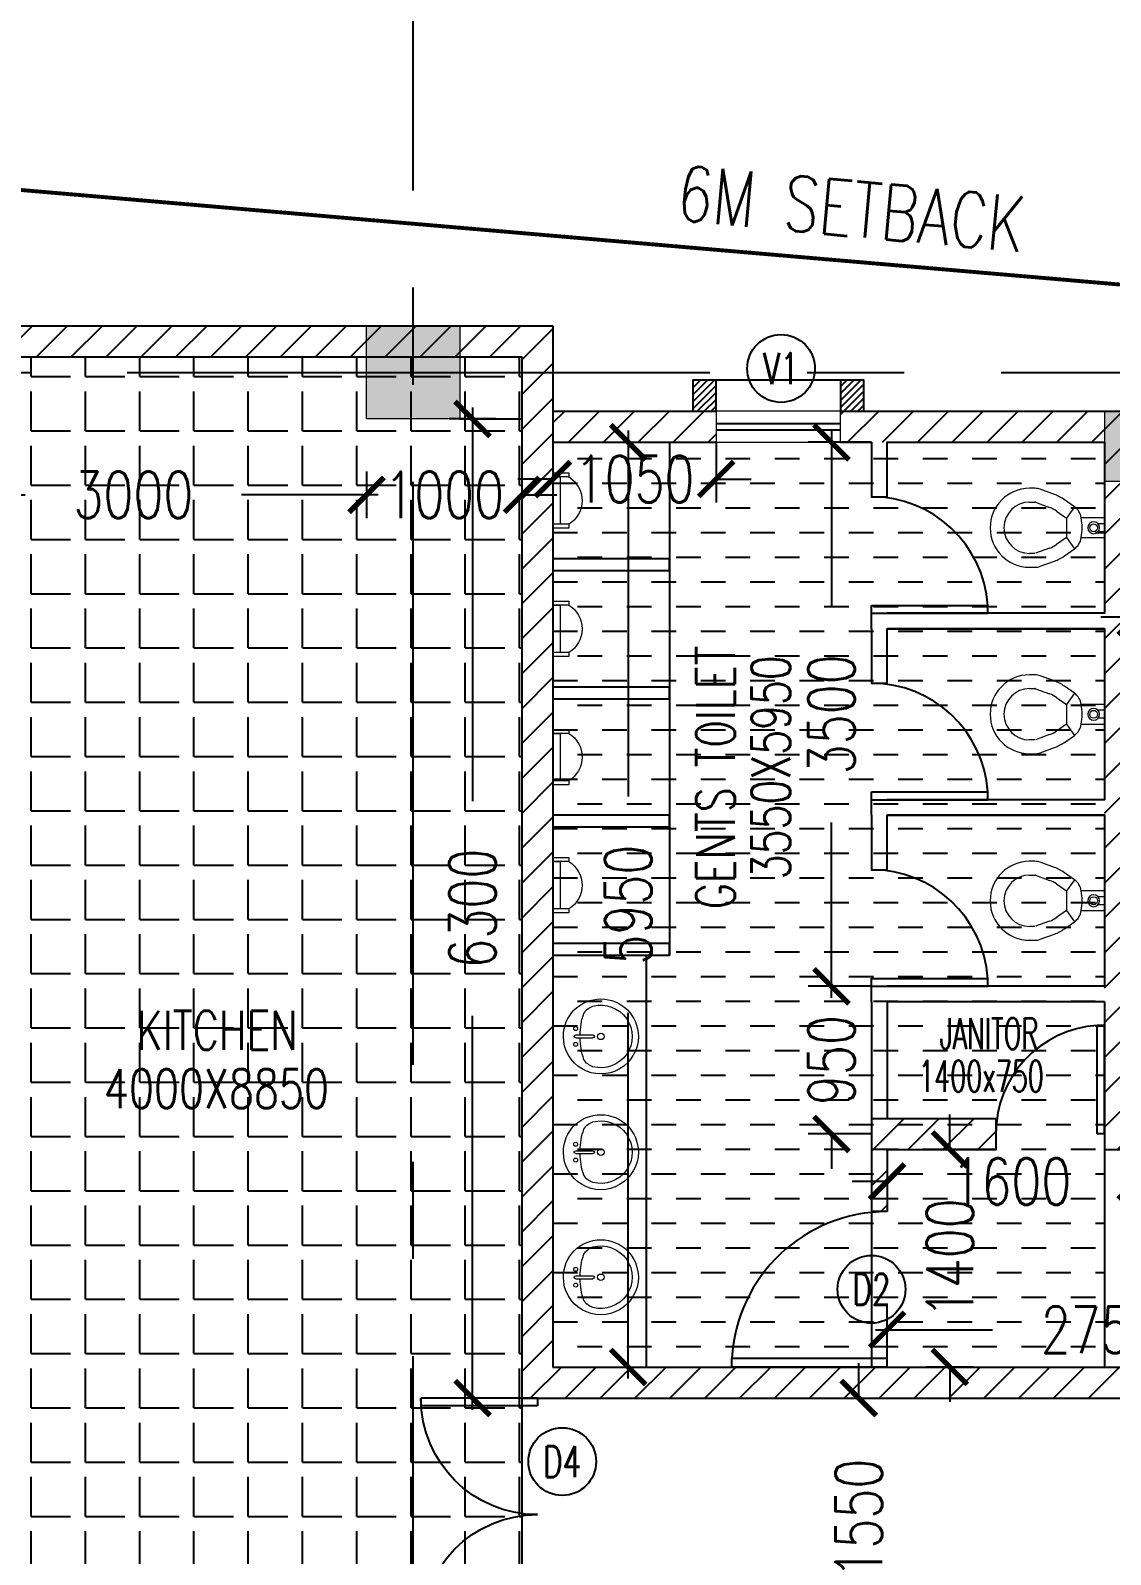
# Model space of a CAD drawing. Header units: millimetres. Extents: x -2076597 to 16308595, y -4402071 to 17875273.
# Drawn here: x -2036510 to -2029560, y -4206467 to -4196661 of the extents above; entities that cross this region are included whole.
import ezdxf
from ezdxf.enums import TextEntityAlignment as Align
from ezdxf.lldxf.tags import DXFTag

# ---------------------------------------------------------------- set-up
doc = ezdxf.new("R2010")
doc.units = ezdxf.units.MM
for name, pattern in [('CENTER', [50.8, 31.75, -6.35, 6.35, -6.35]), ('CENTER2', [1.125, 0.75, -0.125, 0.125, -0.125]), ('DASHDOT', [1, 0.5, -0.25, 0, -0.25])]:
    doc.linetypes.add(name, pattern=pattern)
for name, color, linetype, lineweight in [('A- GLAZING', 5, 'Continuous', 9), ('A-COL HATCH', 252, 'Continuous', 9), ('A-DETL-GENF', 92, 'Continuous', 9), ('P-SANR-FIXT', 6, 'Continuous', 9), ('S-COL HATCH', 251, 'Continuous', 9), ('S-COLS', 7, 'Continuous', 9)]:
    doc.layers.add(name, color=color, linetype=linetype, lineweight=lineweight)
for name, color, linetype in [('A-DIMS', 4, 'Continuous'), ('a-door', 1, 'Continuous'), ('A-GRID', 8, 'CENTER'), ('A-PARAPET WALL', 4, 'Continuous'), ('A-SCHED', 1, 'Continuous'), ('A-SETBACK', 3, 'Continuous'), ('A-SLAB SINING', 252, 'Continuous'), ('A-SLABS', 1, 'Continuous'), ('A-TXTROOM', 3, 'Continuous'), ('A-WALL', 2, 'Continuous'), ('A-WALL HATCH', 8, 'Continuous'), ('S-GRID', 252, 'CENTER2')]:
    doc.layers.add(name, color=color, linetype=linetype)
doc.styles.add('ROMANS', font='romans.shx', dxfattribs={"width": 0.75})
tags = doc.linetypes.add('DASHEDX2', pattern=[1.5, 1, -0.5]).pattern_tags.tags
tags[6:7] = [DXFTag(74, 4), DXFTag(75, 0), DXFTag(340, '0'), DXFTag(46, 1.0), DXFTag(50, 0.0), DXFTag(44, 0.0), DXFTag(45, 0.0)]
tags[4:5] = [DXFTag(74, 4), DXFTag(75, 0), DXFTag(340, '0'), DXFTag(46, 1.0), DXFTag(50, 0.0), DXFTag(44, 0.0), DXFTag(45, 0.0)]
doc.dimstyles.new('DIMM-100', dxfattribs={"dimscale": 150, "dimtxt": 2, "dimasz": 1.5, "dimexe": 1, "dimexo": 0, "dimgap": 2, "dimtad": 0, "dimtoh": 1, "dimdec": 0, "dimzin": 0, "dimdsep": 46, "dimtxsty": 'ROMANS', "dimblk": 'ARCHTICK', "dimcen": 1.5, "dimdle": 0.5, "dimclrd": 8, "dimclre": 8, "dimclrt": 256, "dimazin": 0, "dimtfac": 1, "dimtdec": 0, "dimtix": 1, "dimtofl": 0, "dimtmove": 2, "dimatfit": 3, "dimldrblk": 'DOT', "dimfxl": 0, "dimtolj": 1, "dimtzin": 0, "dimarcsym": 0})

# ---------------------------------------------------------------- blocks, each defined once
blk = doc.blocks.new('Family - ___-240295-0_ ground floor')
at = {"layer": 'A-SETBACK', "linetype": 'DASHDOT', "lineweight": -2, "ltscale": 2000, "const_width": 25}
blk.add_lwpolyline([(76479.8, 233662.7), (47865.6, 236124.2), (29165.9, 193452.3), (70914.6, 193452.3)], close=True, dxfattribs=at)
at = {"layer": 'A-TXTROOM', "insert": (64668.5, 235190.1, 0), "char_height": 355.98, "attachment_point": 3, "rotation": 354.72243, "style": 'ROMANS'}
blk.add_mtext('6M SETBACK', dxfattribs=at)
blk = doc.blocks.new('M_Urinal-Wall-3D - M_Urinal-Wall-3D-239627-0_ ground floor')
at = {"layer": 'P-SANR-FIXT'}
for p, q in [((-261.5, 201.6), (-286.9, 201.6)), ((-286.9, 201.6), (-286.9, 100)), ((-261.5, 201.6), (-261.5, 100)), ((69.2, 201.6), (43.3, 201.6)), ((43.3, 201.6), (43.3, 100)), ((69.2, 100), (69.2, 201.6)), ((-286.9, 100), (69.2, 100)), ((43.3, 146.9), (-261.5, 146.9)), ((-261.5, 146.9), (-261.5, 100)), ((43.3, 100), (43.3, 146.9))]:
    blk.add_line(p, q, dxfattribs=at)
blk.add_arc((-109.1, 110), 177.8, 31.00272, 148.99728, dxfattribs=at)
blk = doc.blocks.new('Sink Vanity-Round - 19_ x 19_-237629-0_ ground floor')
at = {"layer": 'P-SANR-FIXT'}
for p, q in [((87.1, 247.1), (87.1, 136.3)), ((106.2, 247.1), (106.2, 136.3))]:
    blk.add_line(p, q, dxfattribs=at)
for centre, radius, start, end in [((96.7, 85.2), 241.3, 90, 270), ((96.7, 85.2), 241.3, 270, 90), ((96.7, -233), 452.3, 91.20673, 109.20864), ((45.9, 247.1), 12.7, 360, 180), ((45.9, 247.1), 12.7, 180, 360), ((96.7, 247.1), 9.52, 360, 180), ((96.7, -233), 452.3, 70.79136, 88.79327), ((147.5, 247.1), 12.7, 0, 180), ((147.5, 247.1), 12.7, 180, 360), ((96.7, 85.2), 201.4, 165.30711, 14.69289), ((1.4, 104.3), 104.5, 120.79274, 162.19039), ((96.7, 85.2), 20.6, 360, 180), ((96.7, 136.3), 9.52, 180, 360), ((191.9, 104.3), 104.5, 17.80961, 59.20726), ((96.7, 85.2), 20.6, 180, 360)]:
    blk.add_arc(centre, radius, start, end, dxfattribs=at)
blk = doc.blocks.new('Toilet-Commercial-Wall-3D - 15_ Seat Height-439075-0_ ground floor')
at = {"layer": 'P-SANR-FIXT'}
for p, q in [((150.9, 582.6), (150.9, 549.7)), ((157, 515), (190.4, 423.2)), ((239.8, 549.7), (239.8, 582.6)), ((274, 453.6), (240.6, 545.4)), ((569.2, 545.4), (535.8, 453.6)), ((570, 582.6), (570, 549.7)), ((619.4, 423.2), (652.8, 515)), ((658.9, 549.7), (658.9, 582.6)), ((342.1, 345), (296.9, 409.5)), ((512.9, 409.5), (467.8, 345)), ((224.1, 358.5), (269.2, 294)), ((342.1, 345), (269.2, 294)), ((467.8, 345), (342.1, 345)), ((540.6, 294), (467.8, 345)), ((540.6, 294), (585.7, 358.5)), ((341.4, 251.3), (341.4, 100)), ((468.4, 100), (468.4, 251.3)), ((379.5, 100), (379.5, 142.1)), ((430.3, 100), (430.3, 142.1))]:
    blk.add_line(p, q, dxfattribs=at)
blk.add_circle((404.9, 170.6), 25.3, dxfattribs=at)
for centre, radius, start, end in [((404.9, 582.6), 254, 90, 180), ((404.9, 582.6), 254, 0, 90), ((404.9, 582.6), 165.1, 90, 180), ((404.9, 582.6), 165.1, 0, 90), ((252.5, 549.7), 101.6, 180, 200), ((557.3, 549.7), 12.7, 340, 0), ((557.3, 549.7), 101.6, 340, 0), ((453, 518.7), 279.4, 200, 215), ((453, 518.7), 190.5, 200, 215), ((356.8, 518.7), 190.5, 325, 340), ((356.8, 518.7), 279.4, 325, 340), ((352.5, 352.3), 101.6, 215, 263.75488), ((404.9, 565.6), 320.6, 258.5767, 281.4233), ((404.9, 170.5), 38.1, 360, 180), ((457.4, 352.3), 101.6, 276.24512, 325), ((404.9, 170.5), 38.1, 180, 360)]:
    blk.add_arc(centre, radius, start, end, dxfattribs=at)
blk = doc.blocks.new('M_Single-Flush - 0762 x 2032mm-231732-0_ ground floor')
at = {"layer": 'a-door'}
for p, q in [((324, 37.5), (324, 787.5)), ((375, 787.5), (324, 787.5)), ((375, 37.5), (375, 787.5)), ((375, 37.5), (324, 37.5))]:
    blk.add_line(p, q, dxfattribs=at)
blk.add_arc((375, 37.5), 751.7, 93.89033, 180, dxfattribs=at)
blk = doc.blocks.new('Double-Flush - 1500 2-565315-1_ first floor')
at = {"layer": 'a-door'}
for p, q in [((-750, 850), (-699.2, 850)), ((-750, 100), (-750, 850)), ((-699.2, 100), (-699.2, 850)), ((699.2, 100), (699.2, 848.3)), ((750, 100), (750, 850)), ((-750, 100), (-699.2, 100)), ((750, 100), (699.2, 100))]:
    blk.add_line(p, q, dxfattribs=at)
for centre, start, end in [((-750, 100), 0, 90), ((750, 100), 90, 180)]:
    blk.add_arc(centre, 750, start, end, dxfattribs=at)
blk = doc.blocks.new('_ArchTick')
at = {"color": 0, "linetype": 'ByBlock', "const_width": 0.15}
blk.add_lwpolyline([(-0.5, -0.5), (0.5, 0.5)], dxfattribs=at)
blk = doc.blocks.new('*D162')
at = {"layer": 'A-DIMS', "color": 8, "lineweight": -2, "transparency": 16777216}
for p, q in [((-2029397.9, -4200610.5), (-2029397.9, -4200285.2)), ((-2028197.9, -4200610.5), (-2028197.9, -4200285.2)), ((-2029397.9, -4200435.2), (-2029622.9, -4200435.2)), ((-2028197.9, -4200435.2), (-2027972.9, -4200435.2))]:
    blk.add_line(p, q, dxfattribs=at)
at = {"layer": 'Defpoints', "color": 0, "transparency": 16777216}
for p in [(-2028197.9, -4200435.2), (-2029397.9, -4200610.5), (-2028197.9, -4200610.5)]:
    blk.add_point(p, dxfattribs=at)
at = {"layer": 'A-DIMS', "color": 8, "lineweight": -2, "transparency": 16777216, "xscale": 225, "yscale": 225, "zscale": 225}
blk.add_blockref('_ArchTick', (-2029397.9, -4200435.2), dxfattribs=at)
at = {"layer": 'A-DIMS', "color": 8, "lineweight": -2, "transparency": 16777216, "xscale": 225, "yscale": 225, "zscale": 225, "rotation": 180}
blk.add_blockref('_ArchTick', (-2028197.9, -4200435.2), dxfattribs=at)
at = {"layer": 'A-DIMS', "transparency": 16777216, "insert": (-2028797.9, -4200435.2), "char_height": 300, "attachment_point": 5, "style": 'ROMANS'}
blk.add_mtext('\\A1;1200', dxfattribs=at)
blk = doc.blocks.new('_Dot')
at = {"color": 0, "linetype": 'ByBlock', "lineweight": -2}
blk.add_line((-0.5, 0), (-1, 0), dxfattribs=at)
at = {"color": 0, "linetype": 'ByBlock', "const_width": 0.5}
blk.add_lwpolyline([(-0.25, 0, 1), (0.25, 0, 1)], format="xyb", close=True, dxfattribs=at)
blk = doc.blocks.new('*D163')
at = {"layer": 'A-DIMS', "color": 8, "lineweight": -2, "transparency": 16777216}
for p, q in [((-2031355.5, -4202810.5), (-2031355.5, -4202585.5)), ((-2031097.9, -4202810.5), (-2031505.5, -4202810.5)), ((-2031097.9, -4203760.5), (-2031505.5, -4203760.5)), ((-2031355.5, -4203760.5), (-2031355.5, -4203985.5))]:
    blk.add_line(p, q, dxfattribs=at)
at = {"layer": 'Defpoints', "color": 0, "transparency": 16777216}
for p in [(-2031355.5, -4202810.5), (-2031097.9, -4202810.5), (-2031097.9, -4203760.5)]:
    blk.add_point(p, dxfattribs=at)
at = {"layer": 'A-DIMS', "color": 8, "lineweight": -2, "transparency": 16777216, "xscale": 225, "yscale": 225, "zscale": 225}
for p, rotation in [((-2031355.5, -4202810.5), 270), ((-2031355.5, -4203760.5), 90)]:
    blk.add_blockref('_ArchTick', p, dxfattribs=dict(at, rotation=rotation))
at = {"layer": 'A-DIMS', "transparency": 16777216, "insert": (-2031355.5, -4203285.5), "char_height": 300, "attachment_point": 5, "rotation": 90, "style": 'ROMANS'}
blk.add_mtext('\\A1;950', dxfattribs=at)
blk = doc.blocks.new('*D164')
at = {"layer": 'A-DIMS', "color": 8, "lineweight": -2, "transparency": 16777216}
for p, q in [((-2031097.9, -4199310.5), (-2031505.5, -4199310.5)), ((-2031355.5, -4199235.5), (-2031355.5, -4200364.1)), ((-2031355.5, -4202885.5), (-2031355.5, -4201757)), ((-2031097.9, -4202810.5), (-2031505.5, -4202810.5))]:
    blk.add_line(p, q, dxfattribs=at)
at = {"layer": 'Defpoints', "color": 0, "transparency": 16777216}
for p in [(-2031355.5, -4199310.5), (-2031097.9, -4199310.5), (-2031097.9, -4202810.5)]:
    blk.add_point(p, dxfattribs=at)
at = {"layer": 'A-DIMS', "color": 8, "lineweight": -2, "transparency": 16777216, "xscale": 225, "yscale": 225, "zscale": 225}
for p, rotation in [((-2031355.5, -4199310.5), 90), ((-2031355.5, -4202810.5), 270)]:
    blk.add_blockref('_ArchTick', p, dxfattribs=dict(at, rotation=rotation))
at = {"layer": 'A-DIMS', "transparency": 16777216, "insert": (-2031355.5, -4201060.5), "char_height": 300, "attachment_point": 5, "rotation": 90, "style": 'ROMANS'}
blk.add_mtext('\\A1;3500', dxfattribs=at)
blk = doc.blocks.new('*D165')
at = {"layer": 'A-DIMS', "color": 8, "lineweight": -2, "transparency": 16777216}
for p, q in [((-2033147.9, -4199310.5), (-2033147.9, -4199696.8)), ((-2032097.9, -4199310.5), (-2032097.9, -4199696.8)), ((-2033147.9, -4199546.8), (-2033372.9, -4199546.8)), ((-2032097.9, -4199546.8), (-2031872.9, -4199546.8))]:
    blk.add_line(p, q, dxfattribs=at)
at = {"layer": 'Defpoints', "color": 0, "transparency": 16777216}
for p in [(-2033147.9, -4199310.5), (-2032097.9, -4199310.5), (-2032097.9, -4199546.8)]:
    blk.add_point(p, dxfattribs=at)
at = {"layer": 'A-DIMS', "color": 8, "lineweight": -2, "transparency": 16777216, "xscale": 225, "yscale": 225, "zscale": 225}
blk.add_blockref('_ArchTick', (-2033147.9, -4199546.8), dxfattribs=at)
at = {"layer": 'A-DIMS', "color": 8, "lineweight": -2, "transparency": 16777216, "xscale": 225, "yscale": 225, "zscale": 225, "rotation": 180}
blk.add_blockref('_ArchTick', (-2032097.9, -4199546.8), dxfattribs=at)
at = {"layer": 'A-DIMS', "transparency": 16777216, "insert": (-2032622.9, -4199546.8), "char_height": 300, "attachment_point": 5, "style": 'ROMANS'}
blk.add_mtext('\\A1;1050', dxfattribs=at)
blk = doc.blocks.new('SOP')
at = {"layer": 'A-SCHED', "color": 8}
blk.add_circle((0, 0), 218, dxfattribs=at)
at = {"layer": 'A-SCHED', "style": 'ROMANS', "width": 0.7}
blk.add_attdef('D2', text='', height=200, dxfattribs=at).set_placement((0, 0), align=Align.MIDDLE_CENTER)
blk = doc.blocks.new('*D167')
at = {"layer": 'A-DIMS', "color": 8, "lineweight": -2, "transparency": 16777216}
for p, q in [((-2033147.9, -4199310.5), (-2032513.1, -4199310.5)), ((-2032663.1, -4199235.5), (-2032663.1, -4201589.1)), ((-2032663.1, -4205335.5), (-2032663.1, -4202982)), ((-2033147.9, -4205260.5), (-2032513.1, -4205260.5))]:
    blk.add_line(p, q, dxfattribs=at)
at = {"layer": 'Defpoints', "color": 0, "transparency": 16777216}
for p in [(-2033147.9, -4199310.5), (-2032663.1, -4199310.5), (-2033147.9, -4205260.5)]:
    blk.add_point(p, dxfattribs=at)
at = {"layer": 'A-DIMS', "color": 8, "lineweight": -2, "transparency": 16777216, "xscale": 225, "yscale": 225, "zscale": 225}
for p, rotation in [((-2032663.1, -4199310.5), 90), ((-2032663.1, -4205260.5), 270)]:
    blk.add_blockref('_ArchTick', p, dxfattribs=dict(at, rotation=rotation))
at = {"layer": 'A-DIMS', "transparency": 16777216, "insert": (-2032663.1, -4202285.5), "char_height": 300, "attachment_point": 5, "rotation": 90, "style": 'ROMANS'}
blk.add_mtext('\\A1;5950', dxfattribs=at)
blk = doc.blocks.new('*D536')
at = {"layer": 'A-DIMS', "color": 8, "lineweight": -2, "transparency": 16777216}
for p, q in [((-2037347.9, -4199498.5), (-2037347.9, -4199798.5)), ((-2034347.9, -4199498.5), (-2034347.9, -4199798.5)), ((-2037422.9, -4199648.5), (-2036544.3, -4199648.5)), ((-2034272.9, -4199648.5), (-2035151.4, -4199648.5))]:
    blk.add_line(p, q, dxfattribs=at)
at = {"layer": 'Defpoints', "color": 0, "transparency": 16777216}
for p in [(-2037347.9, -4198760.5), (-2034347.9, -4198760.5), (-2037347.9, -4199648.5)]:
    blk.add_point(p, dxfattribs=at)
at = {"layer": 'A-DIMS', "color": 8, "lineweight": -2, "transparency": 16777216, "xscale": 225, "yscale": 225, "zscale": 225, "rotation": 180}
blk.add_blockref('_ArchTick', (-2037347.9, -4199648.5), dxfattribs=at)
at = {"layer": 'A-DIMS', "color": 8, "lineweight": -2, "transparency": 16777216, "xscale": 225, "yscale": 225, "zscale": 225}
blk.add_blockref('_ArchTick', (-2034347.9, -4199648.5), dxfattribs=at)
at = {"layer": 'A-DIMS', "transparency": 16777216, "insert": (-2035847.9, -4199648.5), "char_height": 300, "attachment_point": 5, "style": 'ROMANS'}
blk.add_mtext('\\A1;3000', dxfattribs=at)
blk = doc.blocks.new('*D539')
at = {"layer": 'A-DIMS', "color": 8, "lineweight": -2, "transparency": 16777216}
for p, q in [((-2033665.1, -4199085.5), (-2033665.1, -4201619.5)), ((-2033515.1, -4199160.5), (-2033815.1, -4199160.5)), ((-2033665.1, -4205535.5), (-2033665.1, -4203001.6)), ((-2033515.1, -4205460.5), (-2033815.1, -4205460.5))]:
    blk.add_line(p, q, dxfattribs=at)
at = {"layer": 'Defpoints', "color": 0, "transparency": 16777216}
for p in [(-2033347.9, -4199160.5), (-2033665.1, -4205460.5), (-2033347.9, -4205460.5)]:
    blk.add_point(p, dxfattribs=at)
at = {"layer": 'A-DIMS', "color": 8, "lineweight": -2, "transparency": 16777216, "xscale": 225, "yscale": 225, "zscale": 225}
for p, rotation in [((-2033665.1, -4199160.5), 90), ((-2033665.1, -4205460.5), 270)]:
    blk.add_blockref('_ArchTick', p, dxfattribs=dict(at, rotation=rotation))
at = {"layer": 'A-DIMS', "transparency": 16777216, "insert": (-2033665.1, -4202310.5), "char_height": 300, "attachment_point": 5, "rotation": 90, "style": 'ROMANS'}
blk.add_mtext('\\A1;6300', dxfattribs=at)
blk = doc.blocks.new('*D540')
at = {"layer": 'A-DIMS', "color": 8, "lineweight": -2, "transparency": 16777216}
for p, q in [((-2034347.9, -4199498.5), (-2034347.9, -4199798.5)), ((-2033347.9, -4199498.5), (-2033347.9, -4199798.5)), ((-2034347.9, -4199648.5), (-2034572.9, -4199648.5)), ((-2033347.9, -4199648.5), (-2033122.9, -4199648.5))]:
    blk.add_line(p, q, dxfattribs=at)
at = {"layer": 'Defpoints', "color": 0, "transparency": 16777216}
for p in [(-2034347.9, -4199160.5), (-2033347.9, -4199160.5), (-2033347.9, -4199648.5)]:
    blk.add_point(p, dxfattribs=at)
at = {"layer": 'A-DIMS', "color": 8, "lineweight": -2, "transparency": 16777216, "xscale": 225, "yscale": 225, "zscale": 225}
blk.add_blockref('_ArchTick', (-2034347.9, -4199648.5), dxfattribs=at)
at = {"layer": 'A-DIMS', "color": 8, "lineweight": -2, "transparency": 16777216, "xscale": 225, "yscale": 225, "zscale": 225, "rotation": 180}
blk.add_blockref('_ArchTick', (-2033347.9, -4199648.5), dxfattribs=at)
at = {"layer": 'A-DIMS', "transparency": 16777216, "insert": (-2033847.9, -4199648.5), "char_height": 300, "attachment_point": 5, "style": 'ROMANS'}
blk.add_mtext('\\A1;1000', dxfattribs=at)
blk = doc.blocks.new('*D175')
at = {"layer": 'A-DIMS', "color": 8, "lineweight": -2, "transparency": 16777216}
for p, q in [((-2031180.1, -4205460.5), (-2031180.1, -4205235.5)), ((-2031330.1, -4205460.5), (-2031030.1, -4205460.5)), ((-2031330.1, -4207010.5), (-2031030.1, -4207010.5)), ((-2031180.1, -4207010.5), (-2031180.1, -4207235.5))]:
    blk.add_line(p, q, dxfattribs=at)
at = {"layer": 'Defpoints', "color": 0, "transparency": 16777216}
for p in [(-2031647.9, -4205460.5), (-2031180.1, -4205460.5), (-2031647.9, -4207010.5)]:
    blk.add_point(p, dxfattribs=at)
at = {"layer": 'A-DIMS', "color": 8, "lineweight": -2, "transparency": 16777216, "xscale": 225, "yscale": 225, "zscale": 225}
for p, rotation in [((-2031180.1, -4205460.5), 270), ((-2031180.1, -4207010.5), 90)]:
    blk.add_blockref('_ArchTick', p, dxfattribs=dict(at, rotation=rotation))
at = {"layer": 'A-DIMS', "transparency": 16777216, "insert": (-2031180.1, -4206235.5), "char_height": 300, "attachment_point": 5, "rotation": 90, "style": 'ROMANS'}
blk.add_mtext('\\A1;1550', dxfattribs=at)
blk = doc.blocks.new('COLUMN 1')
at = {"layer": 'A-COL HATCH'}
for points in [[(702586.2, -986424.1), (701986.2, -986424.1), (701986.2, -985824.1), (702586.2, -985824.1)], [(706736.2, -986824.1), (707186.2, -986824.1), (707186.2, -986374.1), (706736.2, -986374.1)]]:
    blk.add_hatch(color=256, dxfattribs=at).paths.add_polyline_path(points)
at = {"layer": 'S-COL HATCH'}
blk.add_hatch(color=256, dxfattribs=at).paths.add_polyline_path([(702586.2, -986424.1), (701986.2, -986424.1), (701986.2, -985824.1), (702586.2, -985824.1)])
at = {"layer": 'S-COLS'}
for points in [[(702586.2, -986424.1), (701986.2, -986424.1), (701986.2, -985824.1), (702586.2, -985824.1)], [(702586.2, -986424.1), (701986.2, -986424.1), (701986.2, -985824.1), (702586.2, -985824.1)], [(706736.2, -986824.1), (707186.2, -986824.1), (707186.2, -986374.1), (706736.2, -986374.1)]]:
    blk.add_lwpolyline(points, close=True, dxfattribs=at)
at = {"layer": 'S-GRID', "ltscale": 5000}
for p, q in [((702286.2, -1035578.8), (702286.2, -974750.2)), ((661071.4, -986124.1), (726350.7, -986124.1))]:
    blk.add_line(p, q, dxfattribs=at)
blk = doc.blocks.new('M_Single-Flush - 0915 x 2134mm-234763-0_ ground floor')
at = {"layer": 'a-door'}
for p, q in [((406.5, -100), (406.5, -1015.3)), ((457.5, -100), (406.5, -100)), ((457.5, -100), (457.5, -1015.3)), ((457.5, -1015.3), (406.5, -1015.3))]:
    blk.add_line(p, q, dxfattribs=at)
blk.add_arc((457.5, -100), 916.7, 180, 266.81071, dxfattribs=at)
blk = doc.blocks.new('*D123')
at = {"layer": 'A-DIMS', "color": 8, "lineweight": -2, "transparency": 16777216}
for p, q in [((-2030997.9, -4205260.5), (-2030997.9, -4204870.5)), ((-2028247.9, -4205260.5), (-2028247.9, -4204870.5)), ((-2031072.9, -4205020.5), (-2030319.3, -4205020.5)), ((-2028172.9, -4205020.5), (-2028926.4, -4205020.5))]:
    blk.add_line(p, q, dxfattribs=at)
at = {"layer": 'Defpoints', "color": 0, "transparency": 16777216}
for p in [(-2028247.9, -4205020.5), (-2030997.9, -4205260.5), (-2028247.9, -4205260.5)]:
    blk.add_point(p, dxfattribs=at)
at = {"layer": 'A-DIMS', "color": 8, "lineweight": -2, "transparency": 16777216, "xscale": 225, "yscale": 225, "zscale": 225, "rotation": 180}
blk.add_blockref('_ArchTick', (-2030997.9, -4205020.5), dxfattribs=at)
at = {"layer": 'A-DIMS', "color": 8, "lineweight": -2, "transparency": 16777216, "xscale": 225, "yscale": 225, "zscale": 225}
blk.add_blockref('_ArchTick', (-2028247.9, -4205020.5), dxfattribs=at)
at = {"layer": 'A-DIMS', "transparency": 16777216, "insert": (-2029622.9, -4205020.5), "char_height": 300, "attachment_point": 5, "style": 'ROMANS'}
blk.add_mtext('\\A1;2750', dxfattribs=at)
blk = doc.blocks.new('*D124')
at = {"layer": 'A-DIMS', "color": 8, "lineweight": -2, "transparency": 16777216}
for p, q in [((-2030593.3, -4203860.5), (-2030593.3, -4203635.5)), ((-2030443.3, -4203860.5), (-2030743.3, -4203860.5)), ((-2030443.3, -4205260.5), (-2030743.3, -4205260.5)), ((-2030593.3, -4205260.5), (-2030593.3, -4205485.5))]:
    blk.add_line(p, q, dxfattribs=at)
at = {"layer": 'Defpoints', "color": 0, "transparency": 16777216}
for p in [(-2029397.9, -4203860.5), (-2030593.3, -4205260.5), (-2029397.9, -4205260.5)]:
    blk.add_point(p, dxfattribs=at)
at = {"layer": 'A-DIMS', "color": 8, "lineweight": -2, "transparency": 16777216, "xscale": 225, "yscale": 225, "zscale": 225}
for p, rotation in [((-2030593.3, -4203860.5), 270), ((-2030593.3, -4205260.5), 90)]:
    blk.add_blockref('_ArchTick', p, dxfattribs=dict(at, rotation=rotation))
at = {"layer": 'A-DIMS', "transparency": 16777216, "insert": (-2030593.3, -4204560.5), "char_height": 300, "attachment_point": 5, "rotation": 90, "style": 'ROMANS'}
blk.add_mtext('\\A1;1400', dxfattribs=at)
blk = doc.blocks.new('*D125')
at = {"layer": 'A-DIMS', "color": 8, "lineweight": -2, "transparency": 16777216}
for p, q in [((-2030997.9, -4203917.3), (-2030997.9, -4204217.3)), ((-2029397.9, -4203917.3), (-2029397.9, -4204217.3)), ((-2030997.9, -4204067.3), (-2031222.9, -4204067.3)), ((-2029397.9, -4204067.3), (-2029172.9, -4204067.3))]:
    blk.add_line(p, q, dxfattribs=at)
at = {"layer": 'Defpoints', "color": 0, "transparency": 16777216}
for p in [(-2030997.9, -4203860.5), (-2029397.9, -4203860.5), (-2029397.9, -4204067.3)]:
    blk.add_point(p, dxfattribs=at)
at = {"layer": 'A-DIMS', "color": 8, "lineweight": -2, "transparency": 16777216, "xscale": 225, "yscale": 225, "zscale": 225}
blk.add_blockref('_ArchTick', (-2030997.9, -4204067.3), dxfattribs=at)
at = {"layer": 'A-DIMS', "color": 8, "lineweight": -2, "transparency": 16777216, "xscale": 225, "yscale": 225, "zscale": 225, "rotation": 180}
blk.add_blockref('_ArchTick', (-2029397.9, -4204067.3), dxfattribs=at)
at = {"layer": 'A-DIMS', "transparency": 16777216, "insert": (-2030197.9, -4204067.3), "char_height": 300, "attachment_point": 5, "style": 'ROMANS'}
blk.add_mtext('\\A1;1600', dxfattribs=at)

msp = doc.modelspace()

# ---------------------------------------------------------------- hatches: boundary and pattern name
at = {"layer": 'A-SLAB SINING'}
h = msp.add_hatch(dxfattribs=at)
h.set_pattern_fill('ANGLE', color=256, scale=50)
h.set_pattern_definition([(0, (1802100.65, 14255482.13), (0, 349.25), [254, -95.25]), (90, (1802100.65, 14255482.13), (-349.25, 2e-14), [254, -95.25])])
h.paths.add_polyline_path([(-2037347.9, -4207610.5), (-2037347.9, -4198760.5), (-2033347.9, -4198760.5), (-2033347.9, -4207210.5), (-2034347.9, -4207210.5), (-2034347.9, -4207610.5)])
h = msp.add_hatch(dxfattribs=at)
h.set_pattern_fill('DASH', color=256, scale=50)
h.set_pattern_definition([(0, (1862258.1, 14308772.41), (158.75, 158.75), [158.75, -158.75])])
h.paths.add_polyline_path([(-2033147.9, -4205260.5), (-2029597.4, -4205260.5), (-2029597.4, -4199310.5), (-2033147.9, -4199310.5)])
at = {"layer": 'A-WALL HATCH'}
h = msp.add_hatch(dxfattribs=at)
h.set_pattern_fill('ANSI31', color=256, scale=50)
h.set_pattern_definition([(45, (-2740619.58, -3139859.15), (-112.253202, 112.253202), [])])
h.paths.add_polyline_path([(-2049570.9, -4207136.3), (-2049754.1, -4207056), (-2051058.6, -4210032.8), (-2050875.4, -4210113)])
h.paths.add_polyline_path([(-2045447.9, -4198760.5), (-2045447.9, -4198560.5), (-2046031.2, -4198560.5), (-2047345.9, -4201560.5), (-2047162.7, -4201640.8), (-2045900.5, -4198760.5)])
h.paths.add_polyline_path([(-2041847.9, -4198760.5), (-2041847.9, -4198560.5), (-2043247.9, -4198560.5), (-2043247.9, -4198760.5)])
h.paths.add_polyline_path([(-2039647.9, -4198560.5), (-2039647.9, -4198760.5), (-2033347.9, -4198760.5), (-2033347.9, -4205460.5), (-2028247.9, -4205460.5), (-2028247.9, -4205260.5), (-2033147.9, -4205260.5), (-2033147.9, -4198560.5)])
h = msp.add_hatch(dxfattribs=at)
h.set_pattern_fill('ANSI31', color=256, scale=10)
h.set_pattern_definition([(45, (1802100.653, 14138502.695), (-22.4506403, 22.4506403), [])])
h.paths.add_polyline_path([(-2031147.9, -4198910.5), (-2031297.9, -4198910.5), (-2031297.9, -4199110.5), (-2031147.9, -4199110.5)])
h.paths.add_polyline_path([(-2032097.9, -4198910.5), (-2032247.9, -4198910.5), (-2032247.9, -4199110.5), (-2032097.9, -4199110.5)])
h = msp.add_hatch(dxfattribs=at)
h.set_pattern_fill('ANSI31', color=256, scale=50)
h.set_pattern_definition([(45, (1802100.65, 14138502.7), (-112.2532015, 112.2532015), [])])
h.paths.add_polyline_path([(-2032097.9, -4199110.5), (-2033147.9, -4199110.5), (-2033147.9, -4199310.5), (-2032097.9, -4199310.5)])
h.paths.add_polyline_path([(-2029597.9, -4203860.5), (-2029397.9, -4203860.5), (-2029397.9, -4199110.5), (-2031297.9, -4199110.5), (-2031297.9, -4199310.5), (-2029597.9, -4199310.5)])
h.paths.add_polyline_path([(-2030997.9, -4204260.5), (-2031097.9, -4204260.5), (-2031097.9, -4203660.5), (-2030997.9, -4203660.5)])
h.paths.add_polyline_path([(-2030297.9, -4203860.5), (-2030297.9, -4203660.5), (-2030997.9, -4203660.5), (-2030997.9, -4203860.5)])

# ---------------------------------------------------------------- linework, layer by layer
at = {"layer": 'A- GLAZING'}
msp.add_lwpolyline([(-2032097.9, -4199310.5), (-2031297.9, -4199310.5), (-2031297.9, -4199110.5), (-2032097.9, -4199110.5)], close=True, dxfattribs=at)
at = {"layer": 'A-PARAPET WALL', "linetype": 'DASHEDX2', "ltscale": 0.5}
for p, q in [((-2032097.9, -4199190.5), (-2031297.9, -4199190.5)), ((-2032097.9, -4199230.5), (-2031297.9, -4199230.5))]:
    msp.add_line(p, q, dxfattribs=at)
at = {"layer": 'A-SLABS'}
for p, q in [((-2031297.9, -4198910.5), (-2032097.9, -4198910.5)), ((-2032397.9, -4199310.5), (-2032397.9, -4202610.5)), ((-2032547.9, -4202610.5), (-2032547.9, -4205260.5)), ((-2029597.9, -4203860.5), (-2029597.9, -4205260.5)), ((-2031097.9, -4204260.5), (-2031097.9, -4205260.5)), ((-2033347.9, -4205460.5), (-2033347.9, -4206960.5))]:
    msp.add_line(p, q, dxfattribs=at)
for points in [[(-2033147.9, -4200135.5), (-2032397.9, -4200135.5), (-2032397.9, -4200060.5), (-2033147.9, -4200060.5)], [(-2033147.9, -4200960.5), (-2032397.9, -4200960.5), (-2032397.9, -4200885.5), (-2033147.9, -4200885.5)], [(-2033147.9, -4201785.5), (-2032397.9, -4201785.5), (-2032397.9, -4201710.5), (-2033147.9, -4201710.5)], [(-2033147.9, -4202610.5), (-2032397.9, -4202610.5), (-2032397.9, -4202535.5), (-2033147.9, -4202535.5)]]:
    msp.add_lwpolyline(points, close=True, dxfattribs=at)
at = {"layer": 'A-WALL'}
for p, q in [((-2046031.2, -4198560.5), (-2033147.9, -4198560.5)), ((-2033147.9, -4198560.5), (-2033147.9, -4205260.5)), ((-2037347.9, -4198760.5), (-2033347.9, -4198760.5)), ((-2033347.9, -4198760.5), (-2033347.9, -4205460.5)), ((-2033147.9, -4199110.5), (-2032097.9, -4199110.5)), ((-2031297.9, -4199110.5), (-2029397.9, -4199110.5)), ((-2033747.9, -4199160.5), (-2033347.9, -4199160.5)), ((-2033147.9, -4199310.5), (-2032097.9, -4199310.5)), ((-2031297.9, -4199310.5), (-2031097.9, -4199310.5)), ((-2030997.9, -4199310.5), (-2029597.9, -4199310.5)), ((-2029597.9, -4199310.5), (-2029597.9, -4200410.5)), ((-2029597.9, -4200510.5), (-2029597.9, -4201610.5)), ((-2029597.9, -4201710.5), (-2029597.9, -4202810.5)), ((-2031097.9, -4202910.5), (-2031097.9, -4203760.5)), ((-2030997.9, -4202910.5), (-2030997.9, -4203660.5)), ((-2029597.9, -4202910.5), (-2029597.9, -4203860.5)), ((-2031097.9, -4203660.5), (-2030297.9, -4203660.5)), ((-2031097.9, -4203660.5), (-2031097.9, -4204260.5)), ((-2030297.9, -4203660.5), (-2030297.9, -4203860.5)), ((-2030997.9, -4203860.5), (-2030297.9, -4203860.5)), ((-2030997.9, -4203860.5), (-2030997.9, -4204260.5)), ((-2029597.9, -4203860.5), (-2029397.9, -4203860.5)), ((-2030997.9, -4204260.5), (-2031097.9, -4204260.5)), ((-2033147.9, -4205260.5), (-2028247.9, -4205260.5)), ((-2033347.9, -4205460.5), (-2028247.9, -4205460.5))]:
    msp.add_line(p, q, dxfattribs=at)
for points in [[(-2032097.9, -4199110.5), (-2032097.9, -4198910.5), (-2032247.9, -4198910.5), (-2032247.9, -4199110.5)], [(-2031147.9, -4199110.5), (-2031147.9, -4198910.5), (-2031297.9, -4198910.5), (-2031297.9, -4199110.5)], [(-2031097.9, -4199310.5), (-2031097.9, -4199660.5), (-2030997.9, -4199660.5), (-2030997.9, -4199310.5), (-2029597.9, -4199310.5), (-2029597.9, -4200410.5), (-2030997.9, -4200410.5)], [(-2031097.9, -4200510.5), (-2031097.9, -4200359.5)], [(-2031097.9, -4200510.5), (-2031097.9, -4200860.5), (-2030997.9, -4200860.5), (-2030997.9, -4200510.5), (-2029597.9, -4200510.5), (-2029597.9, -4201610.5), (-2030997.9, -4201610.5)], [(-2029597.9, -4200510.5), (-2030997.9, -4200510.5)], [(-2030997.9, -4200510.5), (-2029597.9, -4200510.5)], [(-2031097.9, -4201710.5), (-2031097.9, -4201559.5)], [(-2031097.9, -4201710.5), (-2031097.9, -4202060.5), (-2030997.9, -4202060.5), (-2030997.9, -4201710.5), (-2029597.9, -4201710.5), (-2029597.9, -4202810.5), (-2030997.9, -4202810.5)], [(-2029597.9, -4201710.5), (-2030997.9, -4201710.5)], [(-2030997.9, -4201710.5), (-2029597.9, -4201710.5)], [(-2031097.9, -4202910.5), (-2031097.9, -4202759.5)], [(-2031097.9, -4202910.5), (-2031097.9, -4202759.5)], [(-2029597.9, -4202910.5), (-2030997.9, -4202910.5)], [(-2029597.9, -4202910.5), (-2030997.9, -4202910.5)]]:
    msp.add_lwpolyline(points, dxfattribs=at)

# ---------------------------------------------------------------- block references
at = {"layer": 'A-DETL-GENF', "color": 8}
msp.add_blockref('Family - ___-240295-0_ ground floor', (-2094762.5, -4432922.9), dxfattribs=at)
at = {"layer": 'a-door', "rotation": 270}
for name, p, xscale, yscale, zscale in [('M_Single-Flush - 0762 x 2032mm-231732-0_ ground floor', (-2031135.3, -4200036.4), 0.9977498001236512, 0.9977498001236512, 0.9977498001236512), ('M_Single-Flush - 0762 x 2032mm-231732-0_ ground floor', (-2031135.3, -4201236.4), 0.9977498001236512, 0.9977498001236512, 0.9977498001236512), ('M_Single-Flush - 0762 x 2032mm-231732-0_ ground floor', (-2031135.3, -4202436.4), 0.9977498001236512, 0.9977498001236512, 0.9977498001236512), ('M_Single-Flush - 0915 x 2134mm-234763-0_ ground floor', (-2030888.8, -4204761.5), 1.090879590326181, 1.090879590326181, 1.090879590326181)]:
    msp.add_blockref(name, p, dxfattribs=dict(at, xscale=xscale, yscale=yscale, zscale=zscale))
at = {"layer": 'a-door', "xscale": 0.9312331467820745, "yscale": 0.9312331467820745, "zscale": 0.9312331467820745}
msp.add_blockref('M_Single-Flush - 0762 x 2032mm-231732-0_ ground floor', (-2029947.1, -4203795.5), dxfattribs=at)
at = {"layer": 'A-GRID', "color": 8}
msp.add_blockref('COLUMN 1', (-2736334, -3212736.4), dxfattribs=at)
at = {"layer": 'A-SCHED'}
for p, values in [((-2031679.9, -4198835.4), {'D2': 'V1'}), ((-2031097.9, -4204760.5), {'D2': 'D2'}), ((-2033088.3, -4205868.9), {'D2': 'D4'})]:
    msp.add_blockref('SOP', p, dxfattribs=at).add_auto_attribs(values)
at = {"layer": 'A-WALL', "lineweight": 18, "xscale": -1, "rotation": 90}
msp.add_blockref('Double-Flush - 1500 2-565315-1_ first floor', (-2033147.9, -4206210.5), dxfattribs=at)
at = {"layer": 'P-SANR-FIXT', "extrusion": (0, 0, -1), "zscale": -1}
for name, p, rotation in [('M_Urinal-Wall-3D - M_Urinal-Wall-3D-239627-0_ ground floor', (2033247.9, -4199576.7), 90), ('M_Urinal-Wall-3D - M_Urinal-Wall-3D-239627-0_ ground floor', (2033247.9, -4200401.7), 90), ('M_Urinal-Wall-3D - M_Urinal-Wall-3D-239627-0_ ground floor', (2033247.9, -4201226.7), 90), ('M_Urinal-Wall-3D - M_Urinal-Wall-3D-239627-0_ ground floor', (2033247.9, -4202051.7), 90), ('Sink Vanity-Round - 19_ x 19_-237629-0_ ground floor', (2032754.5, -4203036.9), 270), ('Sink Vanity-Round - 19_ x 19_-237629-0_ ground floor', (2032754.5, -4203781.4), 270), ('Sink Vanity-Round - 19_ x 19_-237629-0_ ground floor', (2032754.5, -4204586.1), 270)]:
    msp.add_blockref(name, p, dxfattribs=dict(at, rotation=rotation))
at = {"layer": 'P-SANR-FIXT', "rotation": 90}
for p in [(-2029497.9, -4200265.4), (-2029497.9, -4201465.4), (-2029497.9, -4202665.4)]:
    msp.add_blockref('Toilet-Commercial-Wall-3D - 15_ Seat Height-439075-0_ ground floor', p, dxfattribs=at)

# ---------------------------------------------------------------- texts
at = {"layer": 'A-TXTROOM', "style": 'ROMANS', "width": 0.6}
for s, p in [('JANITOR ', (-2030658.2, -4203214.8, 0)), ('JANITOR ', (-2030658.2, -4203214.8, 0)), ('1400x750', (-2030797, -4203489.3, 0)), ('1400x750', (-2030797, -4203489.3, 0))]:
    msp.add_text(s, height=200, dxfattribs=at).set_placement(p)
at = {"layer": 'A-TXTROOM', "width": 2118.487, "attachment_point": 1, "rotation": 90, "style": 'ROMANS'}
for s, insert, char_height in [('GENTS TOILET', (-2032225.6, -4202315.4, 0), 249.061), ('3550X5950', (-2031870.3, -4202121.8, 0), 249.06)]:
    msp.add_mtext(s, dxfattribs=dict(at, insert=insert, char_height=char_height))
at = {"layer": 'A-TXTROOM', "char_height": 250.28, "width": 3684.893, "attachment_point": 1, "style": 'ROMANS'}
for s, insert in [('KITCHEN', (-2035828.1, -4202968.5, 0)), ('4000X8850', (-2036037.5, -4203344.2, 0))]:
    msp.add_mtext(s, dxfattribs=dict(at, insert=insert))

# ---------------------------------------------------------------- dimensions: what is measured, and where the dimension line sits
at = {"layer": 'A-DIMS'}
for base, p1, p2, picture, middle in [((-2037347.9, -4199648.5), (-2034347.9, -4198760.5), (-2037347.9, -4198760.5), '*D536', (-2035847.9, -4199648.5)), ((-2033347.9, -4199648.5), (-2034347.9, -4199160.5), (-2033347.9, -4199160.5), '*D540', (-2033847.9, -4199648.5)), ((-2029397.9, -4204067.3), (-2030997.9, -4203860.5), (-2029397.9, -4203860.5), '*D125', (-2030197.9, -4204067.3))]:
    dim = msp.add_linear_dim(base=base, p1=p1, p2=p2, dimstyle='DIMM-100', override={"dimfxlon": 1}, dxfattribs=at)
    dim.commit()
    dim.dimension.update_dxf_attribs({"geometry": picture, "text_midpoint": middle})
for base, p1, p2, picture, middle in [((-2033665.1, -4205460.5), (-2033347.9, -4199160.5), (-2033347.9, -4205460.5), '*D539', (-2033665.1, -4202310.5)), ((-2030593.3, -4205260.5), (-2029397.9, -4203860.5), (-2029397.9, -4205260.5), '*D124', (-2030593.3, -4204560.5)), ((-2031180.1, -4205460.5), (-2031647.9, -4207010.5), (-2031647.9, -4205460.5), '*D175', (-2031180.1, -4206235.5))]:
    dim = msp.add_linear_dim(base=base, p1=p1, p2=p2, angle=90, dimstyle='DIMM-100', override={"dimfxlon": 1}, dxfattribs=at)
    dim.commit()
    dim.dimension.update_dxf_attribs({"geometry": picture, "text_midpoint": middle})
for base, p1, p2, picture, middle in [((-2032663.1, -4199310.5), (-2033147.9, -4205260.5), (-2033147.9, -4199310.5), '*D167', (-2032663.1, -4202285.5)), ((-2031355.5, -4199310.5), (-2031097.9, -4202810.5), (-2031097.9, -4199310.5), '*D164', (-2031355.5, -4201060.5)), ((-2031355.5, -4202810.5), (-2031097.9, -4203760.5), (-2031097.9, -4202810.5), '*D163', (-2031355.5, -4203285.5))]:
    dim = msp.add_linear_dim(base=base, p1=p1, p2=p2, angle=90, dimstyle='DIMM-100', dxfattribs=at)
    dim.commit()
    dim.dimension.update_dxf_attribs({"geometry": picture, "text_midpoint": middle})
for base, p1, p2, picture, middle in [((-2032097.9, -4199546.8), (-2033147.9, -4199310.5), (-2032097.9, -4199310.5), '*D165', (-2032622.9, -4199546.8)), ((-2028247.9, -4205020.5), (-2030997.9, -4205260.5), (-2028247.9, -4205260.5), '*D123', (-2029622.9, -4205020.5))]:
    dim = msp.add_linear_dim(base=base, p1=p1, p2=p2, dimstyle='DIMM-100', dxfattribs=at)
    dim.commit()
    dim.dimension.update_dxf_attribs({"geometry": picture, "text_midpoint": middle})
dim = msp.add_aligned_dim(p1=(-2029397.9, -4200610.5), p2=(-2028197.9, -4200610.5), distance=175.4, dimstyle='DIMM-100', dxfattribs=at)
dim.commit()
dim.dimension.update_dxf_attribs({"geometry": '*D162', "text_midpoint": (-2028797.9, -4200435.2)})

doc.saveas('drawing.dxf')
